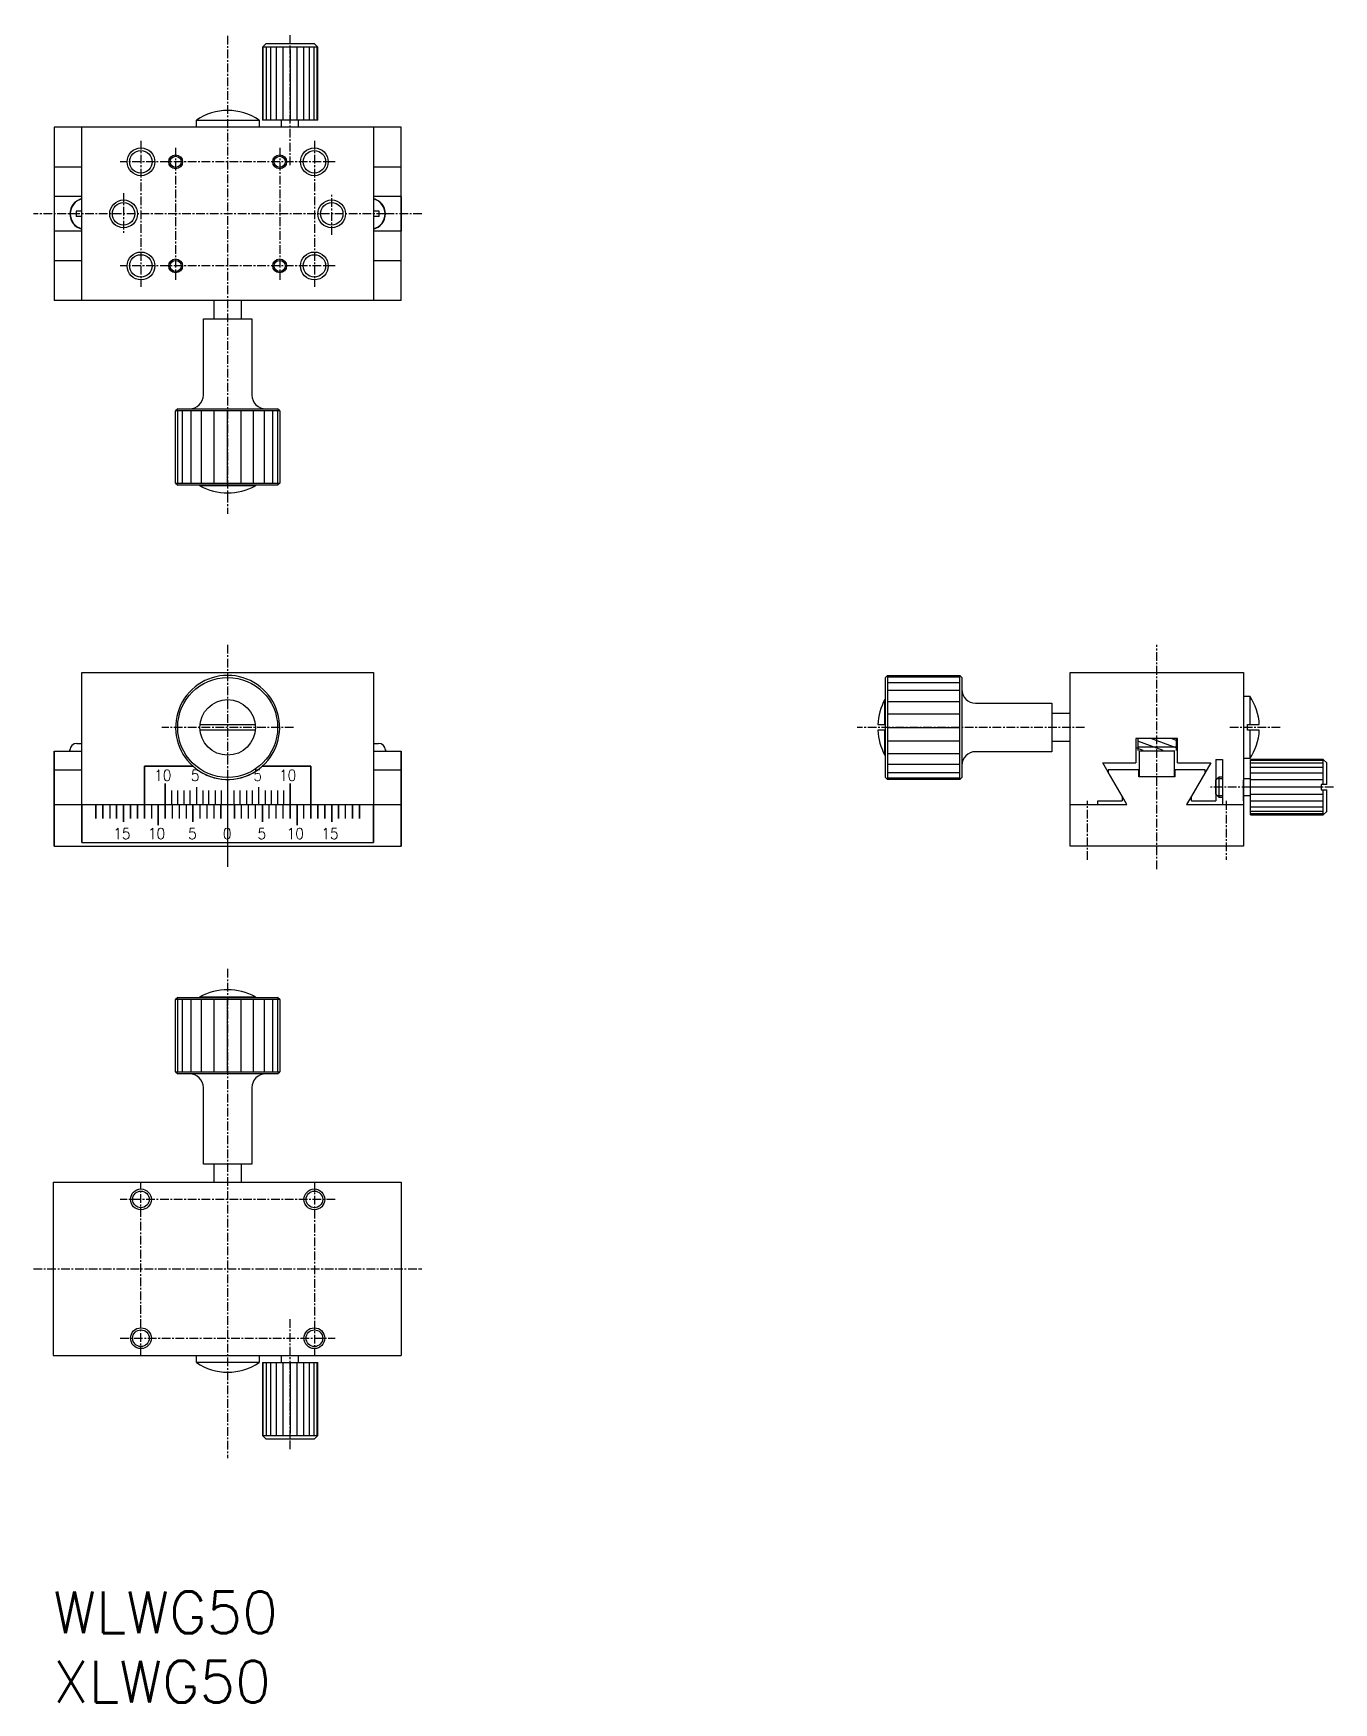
# Model space of a CAD drawing. Extents: x 74 to 262, y 1780 to 2020.
import ezdxf

# ---------------------------------------------------------------- set-up
doc = ezdxf.new("R2010")
doc.units = 0
doc.linetypes.add('CENTER', pattern=[2, 1.25, -0.25, 0.25, -0.25])
doc.layers.get('0').update_dxf_attribs({"linetype": 'CONTINUOUS'})
doc.layers.add('CENTER', color=1, linetype='CENTER')
doc.styles.get("Standard").update_dxf_attribs({"font": 'TXT', "bigfont": 'BIGFONT'})

msp = doc.modelspace()

# ---------------------------------------------------------------- linework, layer by layer
at = {"color": 7, "linetype": 'CONTINUOUS'}
for p, q in [((107.24, 2018.33), (107.74, 2018.83)), ((107.24, 2018.33), (107.24, 2007.83)), ((114.74, 2018.83), (107.74, 2018.83)), ((114.74, 2018.83), (115.24, 2018.33)), ((115.24, 2007.83), (115.24, 2018.33)), ((77.24, 2006.83), (77.24, 1981.83)), ((77.24, 2006.83), (77.24, 2001.51)), ((81.24, 2006.83), (77.24, 2006.83)), ((123.24, 2006.83), (81.24, 2006.83)), ((127.24, 2006.83), (81.24, 2006.83)), ((81.24, 1981.83), (81.24, 2006.83)), ((97.74, 2006.83), (97.74, 2007.85)), ((97.74, 2007.85), (106.76, 2007.85)), ((106.76, 2007.83), (106.76, 2006.83)), ((110.01, 2007.83), (107.24, 2007.83)), ((110.01, 2006.83), (110.01, 2007.83)), ((111.24, 2007.83), (110.01, 2007.83)), ((112.46, 2007.83), (111.24, 2007.83)), ((115.24, 2007.83), (112.46, 2007.83)), ((112.46, 2006.83), (112.46, 2007.83)), ((123.24, 2006.83), (119.74, 2006.83)), ((124.74, 2006.83), (119.74, 2006.83)), ((124.74, 2006.83), (119.74, 2006.83)), ((126.84, 2006.83), (119.74, 2006.83)), ((123.24, 2006.83), (123.24, 1981.83)), ((127.24, 2001.51), (127.24, 2006.83)), ((81.24, 2001.08), (77.24, 2001.08)), ((127.24, 2001.08), (123.24, 2001.08)), ((127.24, 2001.08), (127.24, 2001.51)), ((127.24, 1987.58), (127.24, 2001.08)), ((81.24, 1996.83), (77.24, 1996.83)), ((81.24, 1996.47), (81.24, 1996.53)), ((81.24, 1996.47), (81.24, 1996.47)), ((81.24, 1994.78), (81.24, 1996.47)), ((127.24, 1996.83), (123.24, 1996.83)), ((123.24, 1996.53), (123.24, 1996.47)), ((123.24, 1996.47), (123.24, 1994.78)), ((123.24, 1996.47), (123.24, 1996.47)), ((127.24, 1996.83), (127.24, 1991.83)), ((81.24, 1994.73), (80.39, 1994.73)), ((80.39, 1994.73), (80.39, 1993.93)), ((81.24, 1993.93), (80.39, 1993.93)), ((81.24, 1993.88), (81.24, 1994.78)), ((81.24, 1992.19), (81.24, 1993.88)), ((123.24, 1994.78), (123.24, 1993.88)), ((124.09, 1994.73), (123.24, 1994.73)), ((124.09, 1993.93), (123.24, 1993.93)), ((123.24, 1993.88), (123.24, 1992.19)), ((124.09, 1993.93), (124.09, 1994.73)), ((81.24, 1991.83), (77.24, 1991.83)), ((81.24, 1992.14), (81.24, 1992.19)), ((123.24, 1992.19), (123.24, 1992.14)), ((127.24, 1991.83), (123.24, 1991.83)), ((81.24, 1987.58), (77.24, 1987.58)), ((127.24, 1987.58), (123.24, 1987.58)), ((127.24, 1981.83), (127.24, 1987.58)), ((127.24, 1981.83), (127.24, 1986.23)), ((81.24, 1981.83), (77.24, 1981.83)), ((127.24, 1981.83), (81.24, 1981.83)), ((100.24, 1981.83), (100.24, 1979.23)), ((104.24, 1979.23), (104.24, 1981.83)), ((98.74, 1979.23), (105.74, 1979.23)), ((98.74, 1968.23), (98.74, 1979.23)), ((105.74, 1979.23), (105.74, 1968.23)), ((95.04, 1966.23), (94.74, 1965.93)), ((94.74, 1955.53), (94.74, 1965.93)), ((95.04, 1966.23), (109.44, 1966.23)), ((109.74, 1965.93), (109.44, 1966.23)), ((109.74, 1965.93), (109.74, 1955.53)), ((94.74, 1955.53), (95.04, 1955.23)), ((109.44, 1955.23), (95.04, 1955.23)), ((98.24, 1955.13), (98.24, 1955.23)), ((106.24, 1955.23), (106.24, 1955.13)), ((109.74, 1955.53), (109.44, 1955.23)), ((106.24, 1955.13), (98.24, 1955.13)), ((81.24, 1903.74), (81.24, 1928.24)), ((81.24, 1928.24), (123.24, 1928.24)), ((81.24, 1918.04), (81.24, 1928.24)), ((123.24, 1928.24), (123.24, 1918.04)), ((123.24, 1928.24), (123.24, 1903.74)), ((197.36, 1927.84), (197.06, 1927.54)), ((197.06, 1913.14), (197.06, 1927.54)), ((197.36, 1927.84), (207.76, 1927.84)), ((207.76, 1927.84), (208.06, 1927.54)), ((208.06, 1927.54), (208.06, 1913.14)), ((223.66, 1903.24), (223.66, 1928.24)), ((223.66, 1928.24), (248.66, 1928.24)), ((248.66, 1928.24), (248.66, 1909.24)), ((196.96, 1920.74), (196.96, 1924.34)), ((196.96, 1924.34), (197.06, 1924.34)), ((248.66, 1924.84), (249.57, 1924.84)), ((249.57, 1924.84), (249.57, 1920.74)), ((210.06, 1923.84), (221.06, 1923.84)), ((221.06, 1923.84), (221.06, 1918.04)), ((221.06, 1922.64), (221.06, 1916.84)), ((223.66, 1922.34), (221.06, 1922.34)), ((98.26, 1920.74), (106.22, 1920.74)), ((98.26, 1920.74), (106.22, 1920.74)), ((106.22, 1919.94), (98.26, 1919.94)), ((106.22, 1919.94), (98.26, 1919.94)), ((195.97, 1920.74), (197.06, 1920.74)), ((197.06, 1919.94), (195.97, 1919.94)), ((196.96, 1916.34), (196.96, 1919.94)), ((249.26, 1920.74), (250.95, 1920.74)), ((249.26, 1919.94), (249.26, 1920.74)), ((250.95, 1919.94), (249.26, 1919.94)), ((249.57, 1919.94), (249.57, 1915.84)), ((77.24, 1916.94), (81.24, 1916.94)), ((77.24, 1903.24), (77.24, 1916.94)), ((77.24, 1916.94), (77.24, 1903.24)), ((79.49, 1916.94), (79.49, 1917.14)), ((80.49, 1918.04), (81.24, 1918.04)), ((81.24, 1909.24), (81.24, 1916.94)), ((123.24, 1918.04), (123.99, 1918.04)), ((123.24, 1916.94), (127.24, 1916.94)), ((123.24, 1916.94), (123.24, 1909.24)), ((124.99, 1917.14), (124.99, 1916.94)), ((127.24, 1903.24), (127.24, 1916.94)), ((127.24, 1916.94), (127.24, 1903.24)), ((221.06, 1916.84), (210.06, 1916.84)), ((221.06, 1918.34), (223.66, 1918.34)), ((233.16, 1918.74), (233.16, 1915.24)), ((239.16, 1918.74), (233.16, 1918.74)), ((233.46, 1917.34), (233.16, 1917.34)), ((233.46, 1918.74), (233.46, 1917.01)), ((238.96, 1917.51), (233.46, 1917.51)), ((233.66, 1914.24), (233.66, 1917.01)), ((238.66, 1916.94), (233.66, 1916.94)), ((238.66, 1917.01), (238.66, 1914.24)), ((238.96, 1918.74), (238.96, 1917.01)), ((239.16, 1917.34), (238.96, 1917.34)), ((239.16, 1915.24), (239.16, 1918.74)), ((90.24, 1914.74), (97.25, 1914.74)), ((90.24, 1909.24), (90.24, 1914.74)), ((90.24, 1914.74), (90.24, 1909.24)), ((97.25, 1914.74), (90.24, 1914.74)), ((114.24, 1914.74), (107.22, 1914.74)), ((107.22, 1914.74), (114.24, 1914.74)), ((114.24, 1909.24), (114.24, 1914.74)), ((114.24, 1914.74), (114.24, 1909.24)), ((197.06, 1916.34), (196.96, 1916.34)), ((228.38, 1915.24), (233.16, 1915.24)), ((229.16, 1913.89), (228.38, 1915.24)), ((229.16, 1913.89), (228.38, 1915.24)), ((239.16, 1915.24), (243.94, 1915.24)), ((243.94, 1915.24), (241.16, 1910.43)), ((244.66, 1915.74), (244.66, 1911.74)), ((244.66, 1915.74), (245.66, 1915.74)), ((245.66, 1915.74), (245.66, 1913.24)), ((249.57, 1915.84), (248.66, 1915.84)), ((249.83, 1915.74), (249.66, 1915.74)), ((249.66, 1915.46), (249.66, 1915.74)), ((249.66, 1912.96), (249.66, 1915.46)), ((260.16, 1915.74), (249.83, 1915.74)), ((260.16, 1915.74), (260.66, 1915.24)), ((260.66, 1912.14), (260.66, 1915.24)), ((77.24, 1914.24), (81.24, 1914.24)), ((77.24, 1914.24), (81.24, 1914.24)), ((123.24, 1914.24), (127.24, 1914.24)), ((123.24, 1914.24), (127.24, 1914.24)), ((197.36, 1912.84), (197.06, 1913.14)), ((207.76, 1912.84), (197.36, 1912.84)), ((207.76, 1912.84), (208.06, 1913.14)), ((233.16, 1914.24), (229.16, 1914.24)), ((229.16, 1914.24), (229.16, 1913.89)), ((229.16, 1914.24), (229.16, 1913.89)), ((229.16, 1913.89), (229.16, 1914.24)), ((231.85, 1909.24), (229.16, 1913.89)), ((231.16, 1910.43), (229.16, 1913.89)), ((233.56, 1914.24), (233.16, 1914.24)), ((233.56, 1913.24), (233.56, 1914.24)), ((238.76, 1913.24), (233.56, 1913.24)), ((233.66, 1913.24), (233.66, 1914.24)), ((238.66, 1914.24), (238.66, 1913.24)), ((238.76, 1914.24), (238.76, 1913.24)), ((239.16, 1914.24), (238.76, 1914.24)), ((243.16, 1914.24), (239.16, 1914.24)), ((243.16, 1913.89), (243.16, 1914.24)), ((244.66, 1912.74), (244.89, 1912.96)), ((244.66, 1910.74), (244.66, 1912.74)), ((244.89, 1912.96), (245.16, 1913.24)), ((245.16, 1913.24), (245.66, 1913.24)), ((245.16, 1910.24), (245.16, 1913.24)), ((245.66, 1913.24), (245.66, 1912.96)), ((245.66, 1912.96), (245.66, 1911.74)), ((245.66, 1912.24), (245.66, 1909.24)), ((248.66, 1912.96), (249.66, 1912.96)), ((248.66, 1909.74), (248.66, 1912.74)), ((249.66, 1911.74), (249.66, 1912.96)), ((260.66, 1912.14), (259.86, 1912.14)), ((259.86, 1912.14), (259.86, 1911.74)), ((227.66, 1909.24), (227.66, 1909.74)), ((227.66, 1909.74), (231.16, 1909.74)), ((231.16, 1910.43), (231.16, 1909.74)), ((231.16, 1910.43), (231.16, 1909.74)), ((231.85, 1909.24), (231.16, 1910.43)), ((241.16, 1910.43), (240.47, 1909.24)), ((241.16, 1909.74), (241.16, 1910.43)), ((241.16, 1909.74), (244.66, 1909.74)), ((244.66, 1911.74), (244.66, 1909.74)), ((244.89, 1910.51), (244.66, 1910.74)), ((245.16, 1910.24), (244.89, 1910.51)), ((245.66, 1910.24), (245.16, 1910.24)), ((245.66, 1910.51), (245.66, 1910.24)), ((248.66, 1910.51), (249.66, 1910.51)), ((249.66, 1910.51), (249.66, 1911.74)), ((249.66, 1907.74), (249.66, 1910.51)), ((259.86, 1911.74), (259.86, 1911.34)), ((259.86, 1911.34), (260.66, 1911.34)), ((260.66, 1908.24), (260.66, 1911.34)), ((77.24, 1909.24), (127.24, 1909.24)), ((81.24, 1909.24), (81.24, 1903.74)), ((123.24, 1903.74), (123.24, 1909.24)), ((223.66, 1909.24), (227.66, 1909.24)), ((227.66, 1909.24), (231.85, 1909.24)), ((240.47, 1909.24), (241.16, 1909.24)), ((241.16, 1909.24), (245.66, 1909.24)), ((245.66, 1909.24), (248.66, 1909.24)), ((248.66, 1909.24), (248.66, 1903.24)), ((249.66, 1907.74), (260.16, 1907.74)), ((260.66, 1908.24), (260.16, 1907.74)), ((77.24, 1903.24), (127.24, 1903.24)), ((81.24, 1903.74), (123.24, 1903.74)), ((248.66, 1903.24), (223.66, 1903.24)), ((94.74, 1881.14), (95.04, 1881.44)), ((95.04, 1881.44), (94.74, 1881.14)), ((94.74, 1870.74), (94.74, 1881.14)), ((95.04, 1881.44), (109.44, 1881.44)), ((98.24, 1881.44), (98.24, 1881.54)), ((98.24, 1881.54), (106.24, 1881.54)), ((98.24, 1881.44), (98.24, 1881.54)), ((106.24, 1881.54), (106.24, 1881.44)), ((106.24, 1881.54), (106.24, 1881.44)), ((109.74, 1881.14), (109.44, 1881.44)), ((109.44, 1881.44), (109.74, 1881.14)), ((109.74, 1881.14), (109.74, 1870.74)), ((94.74, 1870.74), (95.04, 1870.44)), ((109.44, 1870.44), (95.04, 1870.44)), ((109.44, 1870.44), (109.74, 1870.74)), ((98.74, 1857.44), (98.74, 1868.44)), ((105.74, 1868.44), (105.74, 1857.44)), ((105.74, 1857.44), (98.74, 1857.44)), ((100.24, 1857.44), (100.24, 1854.84)), ((104.24, 1854.84), (104.24, 1857.44)), ((77.09, 1854.84), (86.74, 1854.84)), ((77.09, 1854.84), (77.09, 1829.84)), ((77.09, 1854.84), (77.09, 1829.84)), ((86.74, 1854.84), (127.24, 1854.84)), ((127.24, 1854.84), (127.24, 1829.84)), ((77.09, 1829.84), (86.74, 1829.84)), ((86.74, 1829.84), (127.24, 1829.84)), ((97.74, 1828.83), (97.74, 1829.84)), ((106.76, 1828.83), (97.74, 1828.83)), ((106.76, 1829.84), (106.76, 1828.84)), ((107.24, 1828.84), (110.01, 1828.84)), ((107.24, 1828.84), (107.24, 1818.34)), ((110.01, 1828.84), (110.01, 1829.84)), ((110.01, 1828.84), (111.24, 1828.84)), ((111.24, 1828.84), (112.46, 1828.84)), ((112.46, 1828.84), (112.46, 1829.84)), ((112.46, 1828.84), (115.24, 1828.84)), ((115.24, 1818.34), (115.24, 1828.84)), ((107.74, 1817.84), (107.24, 1818.34)), ((115.24, 1818.34), (114.74, 1817.84)), ((107.74, 1817.84), (114.74, 1817.84))]:
    msp.add_line(p, q, dxfattribs=at)
at = {"color": 3, "linetype": 'CONTINUOUS'}
for p, q in [((115.24, 2018.33), (107.24, 2018.33)), ((107.37, 2007.83), (107.37, 2018.33)), ((107.77, 2018.33), (107.77, 2007.83)), ((108.41, 2018.33), (108.41, 2007.83)), ((109.24, 2018.33), (109.24, 2007.83)), ((110.2, 2018.33), (110.2, 2007.83)), ((111.24, 2018.03), (111.24, 2007.83)), ((112.27, 2007.83), (112.27, 2018.33)), ((113.24, 2007.83), (113.24, 2018.33)), ((114.06, 2007.83), (114.06, 2018.33)), ((114.7, 2007.83), (114.7, 2018.33)), ((115.1, 2018.33), (115.1, 2007.83)), ((109.74, 1965.93), (94.74, 1965.93)), ((94.99, 1965.93), (94.99, 1955.53)), ((95.74, 1955.53), (95.74, 1965.93)), ((96.93, 1965.93), (96.93, 1955.53)), ((98.49, 1955.53), (98.49, 1965.93)), ((100.29, 1955.53), (100.29, 1965.93)), ((102.24, 1955.53), (102.24, 1965.93)), ((104.18, 1955.53), (104.18, 1965.93)), ((105.99, 1955.53), (105.99, 1965.93)), ((107.54, 1955.53), (107.54, 1965.93)), ((108.73, 1955.53), (108.73, 1965.93)), ((109.48, 1955.53), (109.48, 1965.93)), ((94.74, 1955.53), (109.74, 1955.53)), ((197.36, 1927.84), (197.36, 1912.84)), ((207.76, 1927.58), (197.36, 1927.58)), ((197.36, 1926.83), (207.76, 1926.83)), ((207.76, 1912.84), (207.76, 1927.84)), ((207.76, 1925.64), (197.36, 1925.64)), ((197.36, 1924.09), (207.76, 1924.09)), ((197.36, 1922.28), (207.76, 1922.28)), ((197.36, 1920.34), (207.76, 1920.34)), ((197.36, 1918.39), (207.76, 1918.39)), ((237.11, 1917.01), (233.46, 1918.34)), ((234.19, 1917.01), (233.46, 1917.28)), ((238.96, 1917.4), (235.3, 1918.74)), ((238.96, 1918.47), (238.22, 1918.74)), ((197.36, 1916.59), (207.76, 1916.59)), ((197.36, 1915.03), (207.76, 1915.03)), ((249.66, 1915.6), (260.16, 1915.6)), ((260.16, 1915.2), (249.66, 1915.2)), ((260.16, 1914.56), (249.66, 1914.56)), ((260.16, 1912.14), (260.16, 1915.74)), ((93.24, 1907.24), (93.24, 1912.24)), ((93.24, 1912.24), (93.24, 1907.24)), ((102.24, 1912.84), (102.24, 1906.74)), ((102.24, 1912.84), (102.24, 1900.24)), ((111.24, 1907.24), (111.24, 1912.24)), ((111.24, 1912.24), (111.24, 1907.24)), ((197.36, 1913.84), (207.76, 1913.84)), ((197.36, 1913.09), (207.76, 1913.09)), ((244.89, 1912.96), (245.66, 1912.96)), ((260.16, 1913.74), (249.66, 1913.74)), ((260.16, 1912.77), (249.66, 1912.77)), ((94.14, 1911.24), (94.14, 1909.24)), ((94.14, 1911.24), (94.14, 1909.24)), ((94.14, 1911.24), (94.14, 1909.24)), ((95.04, 1909.24), (95.04, 1911.24)), ((95.04, 1909.24), (95.04, 1911.24)), ((95.94, 1911.24), (95.94, 1909.24)), ((95.94, 1911.24), (95.94, 1909.24)), ((96.84, 1909.24), (96.84, 1911.24)), ((96.84, 1909.24), (96.84, 1911.24)), ((97.74, 1911.74), (97.74, 1909.24)), ((97.74, 1911.74), (97.74, 1909.24)), ((98.64, 1911.24), (98.64, 1909.24)), ((98.64, 1911.24), (98.64, 1909.24)), ((99.54, 1909.24), (99.54, 1911.24)), ((99.54, 1909.24), (99.54, 1911.24)), ((100.44, 1911.24), (100.44, 1909.24)), ((100.44, 1911.24), (100.44, 1909.24)), ((101.34, 1909.24), (101.34, 1911.24)), ((101.34, 1909.24), (101.34, 1911.24)), ((103.14, 1911.24), (103.14, 1909.24)), ((103.14, 1911.24), (103.14, 1909.24)), ((104.04, 1909.24), (104.04, 1911.24)), ((104.04, 1909.24), (104.04, 1911.24)), ((104.94, 1911.24), (104.94, 1909.24)), ((104.94, 1911.24), (104.94, 1909.24)), ((105.84, 1909.24), (105.84, 1911.24)), ((105.84, 1909.24), (105.84, 1911.24)), ((106.74, 1909.24), (106.74, 1911.74)), ((106.74, 1909.24), (106.74, 1911.74)), ((107.64, 1911.24), (107.64, 1909.24)), ((107.64, 1911.24), (107.64, 1909.24)), ((108.54, 1909.24), (108.54, 1911.24)), ((108.54, 1909.24), (108.54, 1911.24)), ((109.44, 1911.24), (109.44, 1909.24)), ((109.44, 1911.24), (109.44, 1909.24)), ((110.34, 1909.24), (110.34, 1911.24)), ((110.34, 1909.24), (110.34, 1911.24)), ((110.34, 1909.24), (110.34, 1911.24)), ((244.89, 1910.51), (245.66, 1910.51)), ((259.86, 1911.74), (249.66, 1911.74)), ((249.66, 1910.7), (260.16, 1910.7)), ((249.66, 1909.74), (260.16, 1909.74)), ((260.16, 1907.74), (260.16, 1911.34)), ((83.24, 1909.24), (83.24, 1907.24)), ((83.24, 1907.24), (83.24, 1909.24)), ((84.24, 1907.24), (84.24, 1909.24)), ((84.24, 1909.24), (84.24, 1907.24)), ((85.24, 1909.24), (85.24, 1907.24)), ((85.24, 1909.24), (85.24, 1907.24)), ((86.24, 1907.24), (86.24, 1909.24)), ((86.24, 1907.24), (86.24, 1909.24)), ((86.24, 1909.24), (86.24, 1907.24)), ((86.24, 1909.24), (86.24, 1907.24)), ((87.24, 1906.74), (87.24, 1909.24)), ((87.24, 1909.24), (87.24, 1906.74)), ((88.24, 1909.24), (88.24, 1907.24)), ((88.24, 1909.24), (88.24, 1907.24)), ((88.24, 1907.24), (88.24, 1909.24)), ((88.24, 1907.24), (88.24, 1909.24)), ((89.24, 1907.24), (89.24, 1909.24)), ((89.24, 1907.24), (89.24, 1909.24)), ((89.24, 1909.24), (89.24, 1907.24)), ((89.24, 1909.24), (89.24, 1907.24)), ((90.24, 1907.24), (90.24, 1909.24)), ((90.24, 1907.24), (90.24, 1909.24)), ((90.24, 1909.24), (90.24, 1907.24)), ((90.24, 1909.24), (90.24, 1907.24)), ((91.24, 1909.24), (91.24, 1907.24)), ((91.24, 1909.24), (91.24, 1907.24)), ((91.24, 1909.24), (91.24, 1907.24)), ((91.24, 1909.24), (91.24, 1907.24)), ((92.24, 1909.24), (92.24, 1906.24)), ((92.24, 1909.24), (92.24, 1906.74)), ((92.24, 1906.24), (92.24, 1909.24)), ((93.24, 1907.24), (93.24, 1909.24)), ((93.24, 1909.24), (93.24, 1907.24)), ((94.24, 1909.24), (94.24, 1907.24)), ((94.24, 1909.24), (94.24, 1907.24)), ((94.24, 1909.24), (94.24, 1907.24)), ((94.24, 1909.24), (94.24, 1907.24)), ((95.24, 1909.24), (95.24, 1907.24)), ((95.24, 1909.24), (95.24, 1907.24)), ((95.24, 1909.24), (95.24, 1907.24)), ((95.24, 1909.24), (95.24, 1907.24)), ((96.24, 1909.24), (96.24, 1907.24)), ((96.24, 1909.24), (96.24, 1907.24)), ((96.24, 1909.24), (96.24, 1907.24)), ((96.24, 1909.24), (96.24, 1907.24)), ((97.24, 1909.24), (97.24, 1906.74)), ((97.24, 1909.24), (97.24, 1906.74)), ((97.24, 1906.74), (97.24, 1909.24)), ((97.24, 1906.74), (97.24, 1909.24)), ((98.24, 1909.24), (98.24, 1907.24)), ((98.24, 1909.24), (98.24, 1907.24)), ((98.24, 1909.24), (98.24, 1907.24)), ((98.24, 1909.24), (98.24, 1907.24)), ((99.24, 1909.24), (99.24, 1907.24)), ((99.24, 1909.24), (99.24, 1907.24)), ((99.24, 1909.24), (99.24, 1907.24)), ((99.24, 1909.24), (99.24, 1907.24)), ((100.24, 1909.24), (100.24, 1907.24)), ((100.24, 1909.24), (100.24, 1907.24)), ((100.24, 1909.24), (100.24, 1907.24)), ((100.24, 1909.24), (100.24, 1907.24)), ((101.24, 1907.24), (101.24, 1909.24)), ((101.24, 1907.24), (101.24, 1909.24)), ((101.24, 1909.24), (101.24, 1907.24)), ((101.24, 1909.24), (101.24, 1907.24)), ((103.24, 1907.24), (103.24, 1909.24)), ((103.24, 1907.24), (103.24, 1909.24)), ((103.24, 1909.24), (103.24, 1907.24)), ((103.24, 1909.24), (103.24, 1907.24)), ((104.24, 1907.24), (104.24, 1909.24)), ((104.24, 1907.24), (104.24, 1909.24)), ((104.24, 1907.24), (104.24, 1909.24)), ((104.24, 1907.24), (104.24, 1909.24)), ((105.24, 1907.24), (105.24, 1909.24)), ((105.24, 1907.24), (105.24, 1909.24)), ((105.24, 1907.24), (105.24, 1909.24)), ((105.24, 1907.24), (105.24, 1909.24)), ((106.24, 1907.24), (106.24, 1909.24)), ((106.24, 1907.24), (106.24, 1909.24)), ((106.24, 1907.24), (106.24, 1909.24)), ((106.24, 1907.24), (106.24, 1909.24)), ((107.24, 1909.24), (107.24, 1906.74)), ((107.24, 1909.24), (107.24, 1906.74)), ((107.24, 1906.74), (107.24, 1909.24)), ((107.24, 1906.74), (107.24, 1909.24)), ((108.24, 1907.24), (108.24, 1909.24)), ((108.24, 1907.24), (108.24, 1909.24)), ((108.24, 1907.24), (108.24, 1909.24)), ((108.24, 1907.24), (108.24, 1909.24)), ((109.24, 1907.24), (109.24, 1909.24)), ((109.24, 1907.24), (109.24, 1909.24)), ((109.24, 1907.24), (109.24, 1909.24)), ((109.24, 1907.24), (109.24, 1909.24)), ((110.24, 1907.24), (110.24, 1909.24)), ((110.24, 1907.24), (110.24, 1909.24)), ((110.24, 1907.24), (110.24, 1909.24)), ((110.24, 1907.24), (110.24, 1909.24)), ((111.24, 1907.24), (111.24, 1909.24)), ((111.24, 1909.24), (111.24, 1907.24)), ((112.24, 1909.24), (112.24, 1906.24)), ((112.24, 1906.74), (112.24, 1909.24)), ((112.24, 1906.24), (112.24, 1909.24)), ((113.24, 1907.24), (113.24, 1909.24)), ((113.24, 1907.24), (113.24, 1909.24)), ((113.24, 1907.24), (113.24, 1909.24)), ((113.24, 1907.24), (113.24, 1909.24)), ((114.24, 1907.24), (114.24, 1909.24)), ((114.24, 1907.24), (114.24, 1909.24)), ((114.24, 1909.24), (114.24, 1907.24)), ((114.24, 1909.24), (114.24, 1907.24)), ((115.24, 1907.24), (115.24, 1909.24)), ((115.24, 1907.24), (115.24, 1909.24)), ((115.24, 1909.24), (115.24, 1907.24)), ((115.24, 1909.24), (115.24, 1907.24)), ((116.24, 1909.24), (116.24, 1907.24)), ((116.24, 1909.24), (116.24, 1907.24)), ((116.24, 1907.24), (116.24, 1909.24)), ((116.24, 1907.24), (116.24, 1909.24)), ((117.24, 1906.74), (117.24, 1909.24)), ((117.24, 1909.24), (117.24, 1906.74)), ((118.24, 1907.24), (118.24, 1909.24)), ((118.24, 1907.24), (118.24, 1909.24)), ((118.24, 1909.24), (118.24, 1907.24)), ((118.24, 1909.24), (118.24, 1907.24)), ((119.24, 1907.24), (119.24, 1909.24)), ((119.24, 1907.24), (119.24, 1909.24)), ((120.24, 1907.24), (120.24, 1909.24)), ((120.24, 1909.24), (120.24, 1907.24)), ((121.24, 1909.24), (121.24, 1907.24)), ((121.24, 1907.24), (121.24, 1909.24)), ((249.66, 1908.91), (260.16, 1908.91)), ((249.66, 1908.27), (260.16, 1908.27)), ((260.16, 1907.87), (249.66, 1907.87)), ((109.74, 1881.14), (94.74, 1881.14)), ((94.99, 1881.14), (94.99, 1870.74)), ((95.74, 1870.74), (95.74, 1881.14)), ((96.93, 1881.14), (96.93, 1870.74)), ((98.49, 1870.74), (98.49, 1881.14)), ((100.29, 1870.74), (100.29, 1881.14)), ((102.24, 1870.74), (102.24, 1881.14)), ((104.18, 1870.74), (104.18, 1881.14)), ((105.99, 1870.74), (105.99, 1881.14)), ((107.54, 1870.74), (107.54, 1881.14)), ((108.73, 1870.74), (108.73, 1881.14)), ((109.48, 1870.74), (109.48, 1881.14)), ((94.74, 1870.74), (109.74, 1870.74)), ((107.37, 1818.34), (107.37, 1828.84)), ((107.77, 1828.84), (107.77, 1818.34)), ((108.41, 1828.84), (108.41, 1818.34)), ((109.24, 1828.84), (109.24, 1818.34)), ((110.2, 1828.84), (110.2, 1818.34)), ((111.24, 1828.84), (111.24, 1818.64)), ((112.27, 1818.34), (112.27, 1828.84)), ((113.24, 1818.34), (113.24, 1828.84)), ((114.06, 1818.34), (114.06, 1828.84)), ((114.7, 1818.34), (114.7, 1828.84)), ((115.1, 1828.84), (115.1, 1818.34)), ((107.24, 1818.34), (115.24, 1818.34))]:
    msp.add_line(p, q, dxfattribs=at)
for centre, radius in [((89.74, 2001.83), 2), ((114.74, 2001.83), 2), ((94.74, 2001.83), 1), ((109.74, 2001.83), 1), ((87.24, 1994.33), 2), ((117.24, 1994.33), 2), ((117.24, 1994.33), 2), ((117.24, 1994.33), 2), ((89.74, 1986.83), 2), ((94.74, 1986.83), 1), ((109.74, 1986.83), 1), ((114.74, 1986.83), 2), ((102.24, 1920.34), 7.2), ((102.24, 1920.34), 4), ((102.24, 1920.34), 4), ((89.74, 1852.34), 1.5), ((114.74, 1852.34), 1.5), ((89.74, 1832.34), 1.5), ((114.74, 1832.34), 1.5)]:
    msp.add_circle(centre, radius, dxfattribs=at)
at = {"color": 7, "linetype": 'CONTINUOUS'}
for centre, radius in [((89.74, 2001.83), 1.62), ((114.74, 2001.83), 1.62), ((94.74, 2001.83), 0.8), ((109.74, 2001.83), 0.8), ((87.24, 1994.33), 1.62), ((117.24, 1994.33), 1.62), ((117.24, 1994.33), 1.62), ((117.24, 1994.33), 1.62), ((89.74, 1986.83), 1.62), ((94.74, 1986.83), 0.8), ((109.74, 1986.83), 0.8), ((114.74, 1986.83), 1.62), ((89.74, 1852.34), 1.2), ((114.74, 1852.34), 1.2), ((89.74, 1832.34), 1.2), ((114.74, 1832.34), 1.2)]:
    msp.add_circle(centre, radius, dxfattribs=at)
for centre, radius, start, end in [((102.24, 2001.23), 8, 55.5885, 124.2289), ((81.74, 1994.33), 2.25, 102.8396, 257.1604), ((81.74, 1994.33), 2.2, 103.1366, 256.8634), ((122.74, 1994.33), 2.25, 282.8396, 77.1604), ((122.74, 1994.33), 2.2, 283.1366, 76.8634), ((96.74, 1968.23), 2, 270, 0), ((107.74, 1968.23), 2, 180, 270), ((102.24, 1962.63), 8.5, 241.9275, 298.0725), ((102.24, 1920.34), 7.5, 311.6975, 228.3025), ((204.46, 1920.34), 8.5, 151.9275, 177.3027), ((210.06, 1925.84), 2, 180, 270), ((242.96, 1920.34), 8, 2.866, 34.2289), ((204.46, 1920.34), 8.5, 182.6973, 208.0725), ((242.96, 1920.34), 8, 325.7711, 357.134), ((80.49, 1917.04), 1, 90, 180), ((123.99, 1917.04), 1, 0, 90), ((210.06, 1914.84), 2, 90, 180), ((102.24, 1920.34), 7.5, 228.3025, 298.3576), ((102.24, 1920.34), 7.5, 228.3025, 241.6424), ((102.24, 1920.34), 7.5, 241.6424, 311.6975), ((102.24, 1920.34), 7.5, 298.3576, 311.6975), ((102.24, 1874.04), 8.5, 61.9275, 118.0725), ((96.74, 1868.44), 2, 0, 90), ((107.74, 1868.44), 2, 90, 180), ((102.24, 1835.44), 8, 235.7711, 304.4115)]:
    msp.add_arc(centre, radius, start, end, dxfattribs=at)
at = {"layer": 'CENTER', "color": 1, "linetype": 'CENTER'}
for p, q in [((111.24, 2018.83), (111.24, 2020.33)), ((102.24, 2019.99), (102.24, 1951.13)), ((111.24, 2001.33), (111.24, 2018.83)), ((89.74, 2004.83), (89.74, 1983.83)), ((94.74, 2003.83), (94.74, 1984.83)), ((109.74, 2003.83), (109.74, 1984.83)), ((114.74, 2004.83), (114.74, 1983.83)), ((117.74, 2001.83), (86.74, 2001.83)), ((94.74, 2001.03), (94.74, 2000.83)), ((109.74, 2001.03), (109.74, 2000.83)), ((87.24, 1997.33), (87.24, 1991.33)), ((117.24, 1991.33), (117.24, 1997.33)), ((117.24, 1991.33), (117.24, 1997.33)), ((117.24, 1991.33), (117.24, 1997.33)), ((124.94, 1994.33), (74.24, 1994.33)), ((130.24, 1994.33), (124.99, 1994.33)), ((117.74, 1986.83), (86.74, 1986.83)), ((94.74, 1986.03), (94.74, 1985.83)), ((109.74, 1986.03), (109.74, 1985.83)), ((102.24, 1932.24), (102.24, 1903.24)), ((236.16, 1899.94), (236.16, 1932.24)), ((111.74, 1920.34), (92.74, 1920.34)), ((225.76, 1920.34), (192.96, 1920.34)), ((253.95, 1920.34), (246.56, 1920.34)), ((226.16, 1901.24), (226.16, 1909.74)), ((261.66, 1911.74), (243.66, 1911.74)), ((246.16, 1909.74), (246.16, 1901.24)), ((102.24, 1885.54), (102.24, 1815.06)), ((89.74, 1829.84), (89.74, 1854.84)), ((114.74, 1854.84), (114.74, 1829.84)), ((117.74, 1852.34), (86.74, 1852.34)), ((88.54, 1852.34), (88.24, 1852.34)), ((103.59, 1852.34), (103.29, 1852.34)), ((116.24, 1852.34), (115.94, 1852.34)), ((74.24, 1842.34), (129.94, 1842.34)), ((129.99, 1842.34), (130.24, 1842.34)), ((111.24, 1817.84), (111.24, 1835.34)), ((86.74, 1832.34), (117.74, 1832.34)), ((88.24, 1832.34), (88.54, 1832.34)), ((103.29, 1832.34), (103.59, 1832.34)), ((115.94, 1832.34), (116.24, 1832.34)), ((111.24, 1816.34), (111.24, 1817.84))]:
    msp.add_line(p, q, dxfattribs=at)

# ---------------------------------------------------------------- texts
at = {"color": 3, "linetype": 'CONTINUOUS', "width": 0.9}
for s, p in [('10', (91.66, 1912.64)), ('5', (96.95, 1912.64)), ('5', (105.95, 1912.64)), ('10', (109.66, 1912.64)), ('15', (85.76, 1904.24)), ('15', (85.76, 1904.24)), ('10', (90.76, 1904.24)), ('10', (90.76, 1904.24)), ('5', (96.55, 1904.24)), ('5', (96.55, 1904.24)), ('0', (101.55, 1904.24)), ('0', (101.55, 1904.24)), ('5', (106.55, 1904.24)), ('5', (106.55, 1904.24)), ('10', (110.76, 1904.24)), ('10', (110.76, 1904.24)), ('15', (115.76, 1904.24)), ('15', (115.76, 1904.24))]:
    msp.add_text(s, height=1.6, dxfattribs=at).set_placement(p)
at = {"color": 7, "linetype": 'CONTINUOUS'}
for s, p in [('WLWG50', (77.09, 1789.84)), ('XLWG50', (77.09, 1779.84))]:
    msp.add_text(s, height=6, dxfattribs=at).set_placement(p)

doc.saveas('drawing.dxf')
